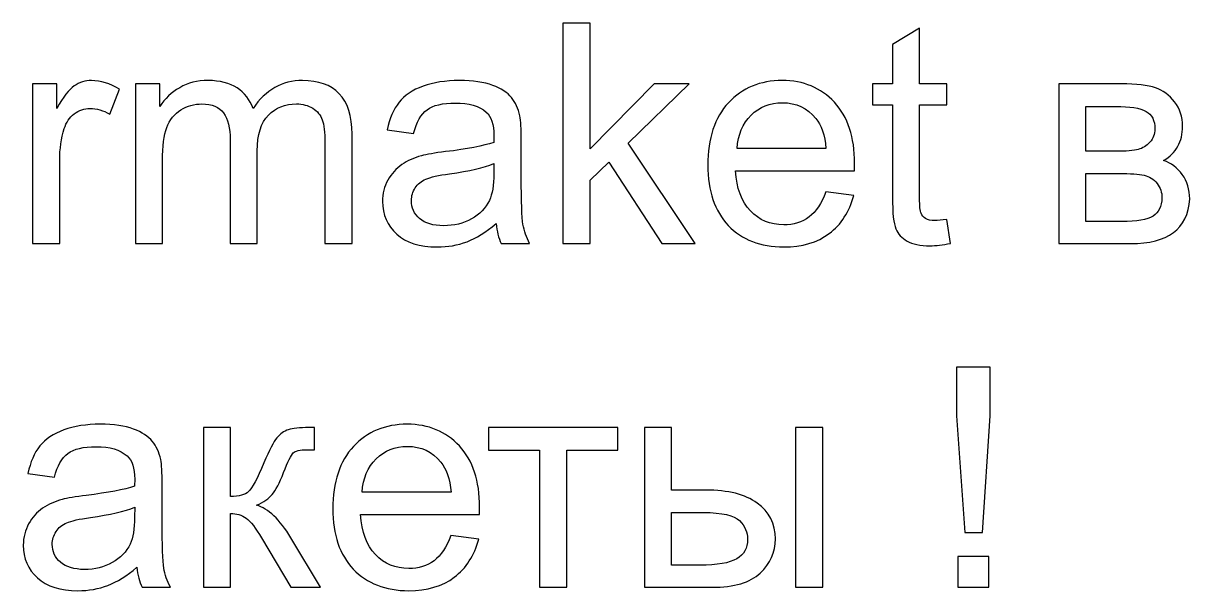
# Model space of a CAD drawing. Header units: centimetres. Extents: x 40 to 180, y 16 to 171.
# Drawn here: x 158.64 to 168.27, y 43.31 to 47.99 of the extents above; entities that cross this region are included whole.
import ezdxf

# ---------------------------------------------------------------- set-up
doc = ezdxf.new("R2010")
doc.units = ezdxf.units.CM
doc.header["$MEASUREMENT"] = 0
doc.layers.add('layer 1', color=7, linetype='Continuous')

msp = doc.modelspace()

# ---------------------------------------------------------------- linework, layer by layer
at = {"layer": 'layer 1', "color": 155}
for points, knots in [([(163.0938, 46.1716), (163.0938, 46.1716), (163.0938, 47.99024), (163.0938, 47.99024), (163.0938, 47.99024), (163.0938, 47.99024), (163.31732, 47.99024), (163.31732, 47.99024), (163.31732, 47.99024), (163.31732, 47.99024), (163.31732, 46.95434), (163.31732, 46.95434), (163.31732, 46.95434), (163.31732, 46.95434), (163.84564, 47.48986), (163.84564, 47.48986), (163.84564, 47.48986), (163.84564, 47.48986), (164.13435, 47.48986), (164.13435, 47.48986), (164.13435, 47.48986), (164.13435, 47.48986), (163.63143, 47.00006), (163.63143, 47.00006), (163.63143, 47.00006), (163.63143, 47.00006), (164.18515, 46.1716), (164.18515, 46.1716), (164.18515, 46.1716), (164.18515, 46.1716), (163.90998, 46.1716), (163.90998, 46.1716), (163.90998, 46.1716), (163.90998, 46.1716), (163.47226, 46.84512), (163.47226, 46.84512), (163.47226, 46.84512), (163.47226, 46.84512), (163.31732, 46.69442), (163.31732, 46.69442), (163.31732, 46.69442), (163.31732, 46.69442), (163.31732, 46.1716), (163.31732, 46.1716), (163.31732, 46.1716), (163.31732, 46.1716), (163.0938, 46.1716), (163.0938, 46.1716)], [0, 0, 0, 0, 0.0769231, 0.0769231, 0.0769231, 0.0769231, 0.1538462, 0.1538462, 0.1538462, 0.1538462, 0.2307692, 0.2307692, 0.2307692, 0.2307692, 0.3076923, 0.3076923, 0.3076923, 0.3076923, 0.3846154, 0.3846154, 0.3846154, 0.3846154, 0.4615385, 0.4615385, 0.4615385, 0.4615385, 0.5384615, 0.5384615, 0.5384615, 0.5384615, 0.6153846, 0.6153846, 0.6153846, 0.6153846, 0.6923077, 0.6923077, 0.6923077, 0.6923077, 0.7692308, 0.7692308, 0.7692308, 0.7692308, 0.8461538, 0.8461538, 0.8461538, 0.8461538, 1, 1, 1, 1]), ([(166.26075, 46.37099), (166.26075, 46.37099), (166.29123, 46.17372), (166.29123, 46.17372), (166.29123, 46.17372), (166.22858, 46.16059), (166.17227, 46.15382), (166.12317, 46.15382), (166.12317, 46.15382), (166.04231, 46.15382), (165.97966, 46.16652), (165.93478, 46.19234), (165.93478, 46.19234), (165.89033, 46.21817), (165.85901, 46.25161), (165.8408, 46.29352), (165.8408, 46.29352), (165.8226, 46.33543), (165.81371, 46.42348), (165.81371, 46.55768), (165.81371, 46.55768), (165.81371, 46.55768), (165.81371, 47.31714), (165.81371, 47.31714), (165.81371, 47.31714), (165.81371, 47.31714), (165.64861, 47.31714), (165.64861, 47.31714), (165.64861, 47.31714), (165.64861, 47.31714), (165.64861, 47.48986), (165.64861, 47.48986), (165.64861, 47.48986), (165.64861, 47.48986), (165.81371, 47.48986), (165.81371, 47.48986), (165.81371, 47.48986), (165.81371, 47.48986), (165.81371, 47.81583), (165.81371, 47.81583), (165.81371, 47.81583), (165.81371, 47.81583), (166.03723, 47.95002), (166.03723, 47.95002), (166.03723, 47.95002), (166.03723, 47.95002), (166.03723, 47.48986), (166.03723, 47.48986), (166.03723, 47.48986), (166.03723, 47.48986), (166.26075, 47.48986), (166.26075, 47.48986), (166.26075, 47.48986), (166.26075, 47.48986), (166.26075, 47.31714), (166.26075, 47.31714), (166.26075, 47.31714), (166.26075, 47.31714), (166.03723, 47.31714), (166.03723, 47.31714), (166.03723, 47.31714), (166.03723, 47.31714), (166.03723, 46.54498), (166.03723, 46.54498), (166.03723, 46.54498), (166.03723, 46.48106), (166.04104, 46.43999), (166.04908, 46.42179), (166.04908, 46.42179), (166.0567, 46.40359), (166.0694, 46.38919), (166.08718, 46.37819), (166.08718, 46.37819), (166.10496, 46.3676), (166.13036, 46.3621), (166.16338, 46.3621), (166.16338, 46.3621), (166.18794, 46.3621), (166.22053, 46.36506), (166.26075, 46.37099)], [0, 0, 0, 0, 0.047619, 0.047619, 0.047619, 0.047619, 0.0952381, 0.0952381, 0.0952381, 0.0952381, 0.1428571, 0.1428571, 0.1428571, 0.1428571, 0.1904762, 0.1904762, 0.1904762, 0.1904762, 0.2380952, 0.2380952, 0.2380952, 0.2380952, 0.2857143, 0.2857143, 0.2857143, 0.2857143, 0.3333333, 0.3333333, 0.3333333, 0.3333333, 0.3809524, 0.3809524, 0.3809524, 0.3809524, 0.4285714, 0.4285714, 0.4285714, 0.4285714, 0.4761905, 0.4761905, 0.4761905, 0.4761905, 0.5238095, 0.5238095, 0.5238095, 0.5238095, 0.5714286, 0.5714286, 0.5714286, 0.5714286, 0.6190476, 0.6190476, 0.6190476, 0.6190476, 0.6666667, 0.6666667, 0.6666667, 0.6666667, 0.7142857, 0.7142857, 0.7142857, 0.7142857, 0.7619048, 0.7619048, 0.7619048, 0.7619048, 0.8095238, 0.8095238, 0.8095238, 0.8095238, 0.8571429, 0.8571429, 0.8571429, 0.8571429, 0.9047619, 0.9047619, 0.9047619, 0.9047619, 1, 1, 1, 1]), ([(158.71611, 46.1716), (158.71611, 46.1716), (158.71611, 47.48986), (158.71611, 47.48986), (158.71611, 47.48986), (158.71611, 47.48986), (158.91677, 47.48986), (158.91677, 47.48986), (158.91677, 47.48986), (158.91677, 47.48986), (158.91677, 47.28793), (158.91677, 47.28793), (158.91677, 47.28793), (158.96799, 47.38149), (159.01541, 47.44329), (159.05901, 47.47293), (159.05901, 47.47293), (159.10261, 47.50298), (159.15045, 47.5178), (159.20252, 47.5178), (159.20252, 47.5178), (159.27787, 47.5178), (159.3545, 47.49409), (159.43239, 47.4471), (159.43239, 47.4471), (159.43239, 47.4471), (159.3528, 47.24094), (159.3528, 47.24094), (159.3528, 47.24094), (159.29862, 47.27142), (159.24443, 47.28666), (159.19024, 47.28666), (159.19024, 47.28666), (159.14156, 47.28666), (159.09796, 47.27184), (159.05943, 47.24263), (159.05943, 47.24263), (159.02091, 47.21342), (158.99339, 47.17278), (158.97688, 47.12071), (158.97688, 47.12071), (158.95191, 47.04155), (158.93963, 46.95477), (158.93963, 46.86036), (158.93963, 46.86036), (158.93963, 46.86036), (158.93963, 46.1716), (158.93963, 46.1716), (158.93963, 46.1716), (158.93963, 46.1716), (158.71611, 46.1716), (158.71611, 46.1716)], [0, 0, 0, 0, 0.0714286, 0.0714286, 0.0714286, 0.0714286, 0.1428571, 0.1428571, 0.1428571, 0.1428571, 0.2142857, 0.2142857, 0.2142857, 0.2142857, 0.2857143, 0.2857143, 0.2857143, 0.2857143, 0.3571429, 0.3571429, 0.3571429, 0.3571429, 0.4285714, 0.4285714, 0.4285714, 0.4285714, 0.5, 0.5, 0.5, 0.5, 0.5714286, 0.5714286, 0.5714286, 0.5714286, 0.6428571, 0.6428571, 0.6428571, 0.6428571, 0.7142857, 0.7142857, 0.7142857, 0.7142857, 0.7857143, 0.7857143, 0.7857143, 0.7857143, 0.8571429, 0.8571429, 0.8571429, 0.8571429, 1, 1, 1, 1]), ([(159.56447, 46.1716), (159.56447, 46.1716), (159.56447, 47.48986), (159.56447, 47.48986), (159.56447, 47.48986), (159.56447, 47.48986), (159.76513, 47.48986), (159.76513, 47.48986), (159.76513, 47.48986), (159.76513, 47.48986), (159.76513, 47.30359), (159.76513, 47.30359), (159.76513, 47.30359), (159.80619, 47.36794), (159.86123, 47.42001), (159.92981, 47.45896), (159.92981, 47.45896), (159.99839, 47.49833), (160.07628, 47.5178), (160.16391, 47.5178), (160.16391, 47.5178), (160.26128, 47.5178), (160.34129, 47.49748), (160.40352, 47.45726), (160.40352, 47.45726), (160.46575, 47.41662), (160.50977, 47.36032), (160.53517, 47.28751), (160.53517, 47.28751), (160.64016, 47.44118), (160.77605, 47.5178), (160.94369, 47.5178), (160.94369, 47.5178), (161.07492, 47.5178), (161.1761, 47.48182), (161.24637, 47.40943), (161.24637, 47.40943), (161.31707, 47.33704), (161.35263, 47.2257), (161.35263, 47.07542), (161.35263, 47.07542), (161.35263, 47.07542), (161.35263, 46.1716), (161.35263, 46.1716), (161.35263, 46.1716), (161.35263, 46.1716), (161.12911, 46.1716), (161.12911, 46.1716), (161.12911, 46.1716), (161.12911, 46.1716), (161.12911, 47.00133), (161.12911, 47.00133), (161.12911, 47.00133), (161.12911, 47.09023), (161.12149, 47.15458), (161.1071, 47.19395), (161.1071, 47.19395), (161.0927, 47.23332), (161.06646, 47.26465), (161.02793, 47.28878), (161.02793, 47.28878), (160.98983, 47.31291), (160.94496, 47.32476), (160.89374, 47.32476), (160.89374, 47.32476), (160.8006, 47.32476), (160.72356, 47.29386), (160.66217, 47.23247), (160.66217, 47.23247), (160.60079, 47.17067), (160.57031, 47.07203), (160.57031, 46.93656), (160.57031, 46.93656), (160.57031, 46.93656), (160.57031, 46.1716), (160.57031, 46.1716), (160.57031, 46.1716), (160.57031, 46.1716), (160.34679, 46.1716), (160.34679, 46.1716), (160.34679, 46.1716), (160.34679, 46.1716), (160.34679, 47.02716), (160.34679, 47.02716), (160.34679, 47.02716), (160.34679, 47.12622), (160.32859, 47.20072), (160.29218, 47.25025), (160.29218, 47.25025), (160.25577, 47.29978), (160.19608, 47.32476), (160.11353, 47.32476), (160.11353, 47.32476), (160.05088, 47.32476), (159.99288, 47.30825), (159.93954, 47.27523), (159.93954, 47.27523), (159.8862, 47.24221), (159.84768, 47.19395), (159.82355, 47.13003), (159.82355, 47.13003), (159.79984, 47.06653), (159.78799, 46.97466), (159.78799, 46.85486), (159.78799, 46.85486), (159.78799, 46.85486), (159.78799, 46.1716), (159.78799, 46.1716), (159.78799, 46.1716), (159.78799, 46.1716), (159.56447, 46.1716), (159.56447, 46.1716)], [0, 0, 0, 0, 0.0344828, 0.0344828, 0.0344828, 0.0344828, 0.0689655, 0.0689655, 0.0689655, 0.0689655, 0.1034483, 0.1034483, 0.1034483, 0.1034483, 0.137931, 0.137931, 0.137931, 0.137931, 0.1724138, 0.1724138, 0.1724138, 0.1724138, 0.2068966, 0.2068966, 0.2068966, 0.2068966, 0.2413793, 0.2413793, 0.2413793, 0.2413793, 0.2758621, 0.2758621, 0.2758621, 0.2758621, 0.3103448, 0.3103448, 0.3103448, 0.3103448, 0.3448276, 0.3448276, 0.3448276, 0.3448276, 0.3793103, 0.3793103, 0.3793103, 0.3793103, 0.4137931, 0.4137931, 0.4137931, 0.4137931, 0.4482759, 0.4482759, 0.4482759, 0.4482759, 0.4827586, 0.4827586, 0.4827586, 0.4827586, 0.5172414, 0.5172414, 0.5172414, 0.5172414, 0.5517241, 0.5517241, 0.5517241, 0.5517241, 0.5862069, 0.5862069, 0.5862069, 0.5862069, 0.6206897, 0.6206897, 0.6206897, 0.6206897, 0.6551724, 0.6551724, 0.6551724, 0.6551724, 0.6896552, 0.6896552, 0.6896552, 0.6896552, 0.7241379, 0.7241379, 0.7241379, 0.7241379, 0.7586207, 0.7586207, 0.7586207, 0.7586207, 0.7931034, 0.7931034, 0.7931034, 0.7931034, 0.8275862, 0.8275862, 0.8275862, 0.8275862, 0.862069, 0.862069, 0.862069, 0.862069, 0.8965517, 0.8965517, 0.8965517, 0.8965517, 0.9310345, 0.9310345, 0.9310345, 0.9310345, 1, 1, 1, 1]), ([(162.54135, 46.3367), (162.45838, 46.266), (162.37837, 46.21647), (162.30174, 46.18726), (162.30174, 46.18726), (162.22512, 46.15805), (162.14299, 46.14366), (162.05494, 46.14366), (162.05494, 46.14366), (161.91016, 46.14366), (161.79882, 46.1788), (161.72093, 46.24949), (161.72093, 46.24949), (161.64304, 46.31977), (161.60409, 46.40994), (161.60409, 46.51958), (161.60409, 46.51958), (161.60409, 46.58393), (161.61891, 46.64277), (161.64812, 46.69611), (161.64812, 46.69611), (161.67775, 46.74945), (161.71627, 46.79178), (161.76369, 46.82396), (161.76369, 46.82396), (161.81152, 46.85613), (161.86486, 46.88068), (161.92455, 46.89719), (161.92455, 46.89719), (161.96858, 46.90862), (162.03504, 46.91963), (162.12352, 46.93064), (162.12352, 46.93064), (162.30386, 46.9518), (162.43721, 46.97763), (162.5223, 47.00726), (162.5223, 47.00726), (162.52315, 47.03774), (162.52357, 47.05721), (162.52357, 47.06526), (162.52357, 47.06526), (162.52357, 47.15585), (162.5024, 47.21977), (162.46007, 47.25703), (162.46007, 47.25703), (162.40292, 47.3074), (162.31783, 47.33238), (162.20522, 47.33238), (162.20522, 47.33238), (162.09981, 47.33238), (162.02192, 47.31375), (161.97197, 47.27692), (161.97197, 47.27692), (161.92159, 47.24009), (161.88476, 47.1749), (161.86063, 47.08092), (161.86063, 47.08092), (161.86063, 47.08092), (161.64219, 47.1114), (161.64219, 47.1114), (161.64219, 47.1114), (161.66209, 47.20496), (161.69468, 47.28073), (161.7404, 47.33831), (161.7404, 47.33831), (161.78612, 47.39588), (161.85216, 47.43991), (161.93852, 47.47123), (161.93852, 47.47123), (162.02446, 47.50214), (162.12479, 47.5178), (162.23824, 47.5178), (162.23824, 47.5178), (162.35085, 47.5178), (162.44271, 47.50468), (162.51341, 47.47801), (162.51341, 47.47801), (162.58368, 47.45134), (162.63575, 47.41832), (162.66877, 47.3781), (162.66877, 47.3781), (162.70179, 47.33788), (162.72508, 47.28708), (162.73862, 47.2257), (162.73862, 47.2257), (162.74582, 47.1876), (162.74963, 47.11902), (162.74963, 47.02038), (162.74963, 47.02038), (162.74963, 47.02038), (162.74963, 46.72405), (162.74963, 46.72405), (162.74963, 46.72405), (162.74963, 46.51704), (162.75429, 46.38623), (162.7636, 46.33077), (162.7636, 46.33077), (162.77249, 46.27532), (162.79112, 46.2224), (162.81821, 46.1716), (162.81821, 46.1716), (162.81821, 46.1716), (162.58453, 46.1716), (162.58453, 46.1716), (162.58453, 46.1716), (162.56209, 46.21859), (162.5477, 46.27362), (162.54135, 46.3367)], [0, 0, 0, 0, 0.0357143, 0.0357143, 0.0357143, 0.0357143, 0.0714286, 0.0714286, 0.0714286, 0.0714286, 0.1071429, 0.1071429, 0.1071429, 0.1071429, 0.1428571, 0.1428571, 0.1428571, 0.1428571, 0.1785714, 0.1785714, 0.1785714, 0.1785714, 0.2142857, 0.2142857, 0.2142857, 0.2142857, 0.25, 0.25, 0.25, 0.25, 0.2857143, 0.2857143, 0.2857143, 0.2857143, 0.3214286, 0.3214286, 0.3214286, 0.3214286, 0.3571429, 0.3571429, 0.3571429, 0.3571429, 0.3928571, 0.3928571, 0.3928571, 0.3928571, 0.4285714, 0.4285714, 0.4285714, 0.4285714, 0.4642857, 0.4642857, 0.4642857, 0.4642857, 0.5, 0.5, 0.5, 0.5, 0.5357143, 0.5357143, 0.5357143, 0.5357143, 0.5714286, 0.5714286, 0.5714286, 0.5714286, 0.6071429, 0.6071429, 0.6071429, 0.6071429, 0.6428571, 0.6428571, 0.6428571, 0.6428571, 0.6785714, 0.6785714, 0.6785714, 0.6785714, 0.7142857, 0.7142857, 0.7142857, 0.7142857, 0.75, 0.75, 0.75, 0.75, 0.7857143, 0.7857143, 0.7857143, 0.7857143, 0.8214286, 0.8214286, 0.8214286, 0.8214286, 0.8571429, 0.8571429, 0.8571429, 0.8571429, 0.8928571, 0.8928571, 0.8928571, 0.8928571, 0.9285714, 0.9285714, 0.9285714, 0.9285714, 1, 1, 1, 1]), ([(165.26211, 46.59832), (165.26211, 46.59832), (165.49325, 46.56784), (165.49325, 46.56784), (165.49325, 46.56784), (165.45727, 46.43364), (165.38996, 46.32908), (165.29174, 46.255), (165.29174, 46.255), (165.19353, 46.18091), (165.06822, 46.14366), (164.9154, 46.14366), (164.9154, 46.14366), (164.72321, 46.14366), (164.57081, 46.20293), (164.4582, 46.32146), (164.4582, 46.32146), (164.34559, 46.43957), (164.28929, 46.60594), (164.28929, 46.81972), (164.28929, 46.81972), (164.28929, 47.0407), (164.34602, 47.21258), (164.45989, 47.3345), (164.45989, 47.3345), (164.57377, 47.45684), (164.72151, 47.5178), (164.90312, 47.5178), (164.90312, 47.5178), (165.07881, 47.5178), (165.22232, 47.45811), (165.33365, 47.33831), (165.33365, 47.33831), (165.44499, 47.2185), (165.50087, 47.05002), (165.50087, 46.83285), (165.50087, 46.83285), (165.50087, 46.81972), (165.50045, 46.79983), (165.4996, 46.77358), (165.4996, 46.77358), (165.4996, 46.77358), (164.51789, 46.77358), (164.51789, 46.77358), (164.51789, 46.77358), (164.52636, 46.62922), (164.567, 46.51831), (164.64066, 46.44169), (164.64066, 46.44169), (164.71389, 46.36506), (164.80576, 46.32654), (164.9154, 46.32654), (164.9154, 46.32654), (164.9971, 46.32654), (165.06695, 46.34813), (165.12453, 46.39131), (165.12453, 46.39131), (165.18252, 46.43449), (165.22824, 46.50349), (165.26211, 46.59832)], [0, 0, 0, 0, 0.0625, 0.0625, 0.0625, 0.0625, 0.125, 0.125, 0.125, 0.125, 0.1875, 0.1875, 0.1875, 0.1875, 0.25, 0.25, 0.25, 0.25, 0.3125, 0.3125, 0.3125, 0.3125, 0.375, 0.375, 0.375, 0.375, 0.4375, 0.4375, 0.4375, 0.4375, 0.5, 0.5, 0.5, 0.5, 0.5625, 0.5625, 0.5625, 0.5625, 0.625, 0.625, 0.625, 0.625, 0.6875, 0.6875, 0.6875, 0.6875, 0.75, 0.75, 0.75, 0.75, 0.8125, 0.8125, 0.8125, 0.8125, 0.875, 0.875, 0.875, 0.875, 1, 1, 1, 1]), ([(167.18701, 47.48986), (167.18701, 47.48986), (167.70136, 47.48986), (167.70136, 47.48986), (167.70136, 47.48986), (167.82751, 47.48986), (167.92149, 47.47928), (167.9833, 47.45811), (167.9833, 47.45811), (168.04468, 47.43694), (168.0976, 47.39842), (168.14163, 47.34212), (168.14163, 47.34212), (168.18608, 47.28539), (168.20809, 47.21808), (168.20809, 47.13934), (168.20809, 47.13934), (168.20809, 47.07626), (168.19497, 47.02123), (168.16914, 46.97466), (168.16914, 46.97466), (168.1429, 46.92767), (168.10395, 46.8883), (168.05146, 46.85698), (168.05146, 46.85698), (168.11326, 46.83623), (168.16449, 46.79771), (168.20555, 46.74098), (168.20555, 46.74098), (168.24619, 46.68468), (168.26651, 46.61737), (168.26651, 46.5399), (168.26651, 46.5399), (168.25847, 46.41502), (168.21359, 46.32231), (168.13274, 46.26219), (168.13274, 46.26219), (168.05188, 46.20166), (167.93419, 46.1716), (167.7801, 46.1716), (167.7801, 46.1716), (167.7801, 46.1716), (167.18701, 46.1716), (167.18701, 46.1716), (167.18701, 46.1716), (167.18701, 46.1716), (167.18701, 47.48986), (167.18701, 47.48986)], [0, 0, 0, 0, 0.0769231, 0.0769231, 0.0769231, 0.0769231, 0.1538462, 0.1538462, 0.1538462, 0.1538462, 0.2307692, 0.2307692, 0.2307692, 0.2307692, 0.3076923, 0.3076923, 0.3076923, 0.3076923, 0.3846154, 0.3846154, 0.3846154, 0.3846154, 0.4615385, 0.4615385, 0.4615385, 0.4615385, 0.5384615, 0.5384615, 0.5384615, 0.5384615, 0.6153846, 0.6153846, 0.6153846, 0.6153846, 0.6923077, 0.6923077, 0.6923077, 0.6923077, 0.7692308, 0.7692308, 0.7692308, 0.7692308, 0.8461538, 0.8461538, 0.8461538, 0.8461538, 1, 1, 1, 1]), ([(164.53059, 46.95646), (164.53059, 46.95646), (165.26465, 46.95646), (165.26465, 46.95646), (165.26465, 46.95646), (165.25491, 47.06737), (165.22655, 47.15035), (165.18041, 47.2058), (165.18041, 47.2058), (165.10971, 47.29174), (165.01742, 47.33492), (164.90439, 47.33492), (164.90439, 47.33492), (164.80195, 47.33492), (164.71601, 47.30063), (164.64616, 47.23205), (164.64616, 47.23205), (164.57673, 47.16347), (164.53821, 47.07161), (164.53059, 46.95646)], [0, 0, 0, 0, 0.1666667, 0.1666667, 0.1666667, 0.1666667, 0.3333333, 0.3333333, 0.3333333, 0.3333333, 0.5, 0.5, 0.5, 0.5, 0.6666667, 0.6666667, 0.6666667, 0.6666667, 1, 1, 1, 1]), ([(167.41053, 46.9336), (167.41053, 46.9336), (167.6476, 46.9336), (167.6476, 46.9336), (167.6476, 46.9336), (167.742, 46.9336), (167.80719, 46.93868), (167.84233, 46.94842), (167.84233, 46.94842), (167.87789, 46.95858), (167.90964, 46.97847), (167.93758, 47.00895), (167.93758, 47.00895), (167.96552, 47.03901), (167.97949, 47.07542), (167.97949, 47.11775), (167.97949, 47.11775), (167.97949, 47.1876), (167.95494, 47.23586), (167.90625, 47.26338), (167.90625, 47.26338), (167.85715, 47.29089), (167.77333, 47.30444), (167.65479, 47.30444), (167.65479, 47.30444), (167.65479, 47.30444), (167.41053, 47.30444), (167.41053, 47.30444), (167.41053, 47.30444), (167.41053, 47.30444), (167.41053, 46.9336), (167.41053, 46.9336)], [0, 0, 0, 0, 0.1111111, 0.1111111, 0.1111111, 0.1111111, 0.2222222, 0.2222222, 0.2222222, 0.2222222, 0.3333333, 0.3333333, 0.3333333, 0.3333333, 0.4444444, 0.4444444, 0.4444444, 0.4444444, 0.5555556, 0.5555556, 0.5555556, 0.5555556, 0.6666667, 0.6666667, 0.6666667, 0.6666667, 0.7777778, 0.7777778, 0.7777778, 0.7777778, 1, 1, 1, 1]), ([(162.52357, 46.832), (162.44229, 46.79898), (162.32037, 46.77104), (162.15781, 46.74818), (162.15781, 46.74818), (162.06552, 46.73506), (162.00033, 46.72024), (161.96223, 46.70373), (161.96223, 46.70373), (161.92413, 46.68722), (161.89492, 46.66309), (161.87418, 46.63176), (161.87418, 46.63176), (161.85343, 46.60001), (161.84285, 46.56488), (161.84285, 46.52593), (161.84285, 46.52593), (161.84285, 46.46709), (161.86529, 46.41756), (161.91058, 46.37819), (161.91058, 46.37819), (161.95588, 46.33882), (162.02192, 46.31892), (162.1087, 46.31892), (162.1087, 46.31892), (162.19464, 46.31892), (162.27126, 46.33755), (162.33857, 46.37522), (162.33857, 46.37522), (162.40546, 46.41248), (162.45499, 46.4637), (162.48632, 46.52847), (162.48632, 46.52847), (162.51045, 46.57885), (162.5223, 46.65293), (162.5223, 46.75072), (162.5223, 46.75072), (162.5223, 46.75072), (162.52357, 46.832), (162.52357, 46.832)], [0, 0, 0, 0, 0.0909091, 0.0909091, 0.0909091, 0.0909091, 0.1818182, 0.1818182, 0.1818182, 0.1818182, 0.2727273, 0.2727273, 0.2727273, 0.2727273, 0.3636364, 0.3636364, 0.3636364, 0.3636364, 0.4545455, 0.4545455, 0.4545455, 0.4545455, 0.5454545, 0.5454545, 0.5454545, 0.5454545, 0.6363636, 0.6363636, 0.6363636, 0.6363636, 0.7272727, 0.7272727, 0.7272727, 0.7272727, 0.8181818, 0.8181818, 0.8181818, 0.8181818, 1, 1, 1, 1]), ([(167.41053, 46.35448), (167.41053, 46.35448), (167.7039, 46.35448), (167.7039, 46.35448), (167.7039, 46.35448), (167.83005, 46.35448), (167.91684, 46.3693), (167.96383, 46.39851), (167.96383, 46.39851), (168.01082, 46.42814), (168.03537, 46.47852), (168.03791, 46.55091), (168.03791, 46.55091), (168.03791, 46.59282), (168.02436, 46.63219), (167.99727, 46.66817), (167.99727, 46.66817), (167.96975, 46.70415), (167.93419, 46.72701), (167.89059, 46.73633), (167.89059, 46.73633), (167.84699, 46.74606), (167.77671, 46.75072), (167.68019, 46.75072), (167.68019, 46.75072), (167.68019, 46.75072), (167.41053, 46.75072), (167.41053, 46.75072), (167.41053, 46.75072), (167.41053, 46.75072), (167.41053, 46.35448), (167.41053, 46.35448)], [0, 0, 0, 0, 0.1111111, 0.1111111, 0.1111111, 0.1111111, 0.2222222, 0.2222222, 0.2222222, 0.2222222, 0.3333333, 0.3333333, 0.3333333, 0.3333333, 0.4444444, 0.4444444, 0.4444444, 0.4444444, 0.5555556, 0.5555556, 0.5555556, 0.5555556, 0.6666667, 0.6666667, 0.6666667, 0.6666667, 0.7777778, 0.7777778, 0.7777778, 0.7777778, 1, 1, 1, 1])]:
    msp.add_open_spline(points, degree=3, knots=knots, dxfattribs=at)
at = {"layer": 'layer 1', "color": 250}
for points, knots in [([(166.41041, 43.78611), (166.41041, 43.78611), (166.34183, 44.74962), (166.34183, 44.74962), (166.34183, 44.74962), (166.34183, 44.74962), (166.34183, 45.15263), (166.34183, 45.15263), (166.34183, 45.15263), (166.34183, 45.15263), (166.61869, 45.15263), (166.61869, 45.15263), (166.61869, 45.15263), (166.61869, 45.15263), (166.61869, 44.74962), (166.61869, 44.74962), (166.61869, 44.74962), (166.61869, 44.74962), (166.55519, 43.78611), (166.55519, 43.78611), (166.55519, 43.78611), (166.55519, 43.78611), (166.41041, 43.78611), (166.41041, 43.78611)], [0, 0, 0, 0, 0.1428571, 0.1428571, 0.1428571, 0.1428571, 0.2857143, 0.2857143, 0.2857143, 0.2857143, 0.4285714, 0.4285714, 0.4285714, 0.4285714, 0.5714286, 0.5714286, 0.5714286, 0.5714286, 0.7142857, 0.7142857, 0.7142857, 0.7142857, 1, 1, 1, 1]), ([(159.57654, 43.49909), (159.49357, 43.42839), (159.41356, 43.37886), (159.33693, 43.34965), (159.33693, 43.34965), (159.26031, 43.32044), (159.17818, 43.30605), (159.09013, 43.30605), (159.09013, 43.30605), (158.94535, 43.30605), (158.83401, 43.34119), (158.75612, 43.41188), (158.75612, 43.41188), (158.67823, 43.48216), (158.63928, 43.57233), (158.63928, 43.68197), (158.63928, 43.68197), (158.63928, 43.74632), (158.6541, 43.80516), (158.68331, 43.8585), (158.68331, 43.8585), (158.71294, 43.91184), (158.75146, 43.95417), (158.79888, 43.98635), (158.79888, 43.98635), (158.84671, 44.01852), (158.90005, 44.04307), (158.95974, 44.05958), (158.95974, 44.05958), (159.00377, 44.07101), (159.07023, 44.08202), (159.15871, 44.09303), (159.15871, 44.09303), (159.33905, 44.11419), (159.4724, 44.14002), (159.55749, 44.16965), (159.55749, 44.16965), (159.55834, 44.20013), (159.55876, 44.2196), (159.55876, 44.22765), (159.55876, 44.22765), (159.55876, 44.31824), (159.53759, 44.38216), (159.49526, 44.41942), (159.49526, 44.41942), (159.43811, 44.46979), (159.35302, 44.49477), (159.24041, 44.49477), (159.24041, 44.49477), (159.135, 44.49477), (159.05711, 44.47614), (159.00716, 44.43931), (159.00716, 44.43931), (158.95678, 44.40248), (158.91995, 44.33729), (158.89582, 44.24331), (158.89582, 44.24331), (158.89582, 44.24331), (158.67738, 44.27379), (158.67738, 44.27379), (158.67738, 44.27379), (158.69728, 44.36735), (158.72987, 44.44312), (158.77559, 44.5007), (158.77559, 44.5007), (158.82131, 44.55827), (158.88735, 44.6023), (158.97371, 44.63362), (158.97371, 44.63362), (159.05965, 44.66453), (159.15998, 44.68019), (159.27343, 44.68019), (159.27343, 44.68019), (159.38604, 44.68019), (159.4779, 44.66707), (159.5486, 44.6404), (159.5486, 44.6404), (159.61887, 44.61373), (159.67094, 44.58071), (159.70396, 44.54049), (159.70396, 44.54049), (159.73698, 44.50027), (159.76027, 44.44947), (159.77381, 44.38809), (159.77381, 44.38809), (159.78101, 44.34999), (159.78482, 44.28141), (159.78482, 44.18277), (159.78482, 44.18277), (159.78482, 44.18277), (159.78482, 43.88644), (159.78482, 43.88644), (159.78482, 43.88644), (159.78482, 43.67943), (159.78948, 43.54862), (159.79879, 43.49316), (159.79879, 43.49316), (159.80768, 43.43771), (159.82631, 43.38479), (159.8534, 43.33399), (159.8534, 43.33399), (159.8534, 43.33399), (159.61972, 43.33399), (159.61972, 43.33399), (159.61972, 43.33399), (159.59728, 43.38098), (159.58289, 43.43601), (159.57654, 43.49909)], [0, 0, 0, 0, 0.0357143, 0.0357143, 0.0357143, 0.0357143, 0.0714286, 0.0714286, 0.0714286, 0.0714286, 0.1071429, 0.1071429, 0.1071429, 0.1071429, 0.1428571, 0.1428571, 0.1428571, 0.1428571, 0.1785714, 0.1785714, 0.1785714, 0.1785714, 0.2142857, 0.2142857, 0.2142857, 0.2142857, 0.25, 0.25, 0.25, 0.25, 0.2857143, 0.2857143, 0.2857143, 0.2857143, 0.3214286, 0.3214286, 0.3214286, 0.3214286, 0.3571429, 0.3571429, 0.3571429, 0.3571429, 0.3928571, 0.3928571, 0.3928571, 0.3928571, 0.4285714, 0.4285714, 0.4285714, 0.4285714, 0.4642857, 0.4642857, 0.4642857, 0.4642857, 0.5, 0.5, 0.5, 0.5, 0.5357143, 0.5357143, 0.5357143, 0.5357143, 0.5714286, 0.5714286, 0.5714286, 0.5714286, 0.6071429, 0.6071429, 0.6071429, 0.6071429, 0.6428571, 0.6428571, 0.6428571, 0.6428571, 0.6785714, 0.6785714, 0.6785714, 0.6785714, 0.7142857, 0.7142857, 0.7142857, 0.7142857, 0.75, 0.75, 0.75, 0.75, 0.7857143, 0.7857143, 0.7857143, 0.7857143, 0.8214286, 0.8214286, 0.8214286, 0.8214286, 0.8571429, 0.8571429, 0.8571429, 0.8571429, 0.8928571, 0.8928571, 0.8928571, 0.8928571, 0.9285714, 0.9285714, 0.9285714, 0.9285714, 1, 1, 1, 1]), ([(162.16691, 43.76071), (162.16691, 43.76071), (162.39805, 43.73023), (162.39805, 43.73023), (162.39805, 43.73023), (162.36207, 43.59603), (162.29476, 43.49147), (162.19654, 43.41739), (162.19654, 43.41739), (162.09833, 43.3433), (161.97302, 43.30605), (161.8202, 43.30605), (161.8202, 43.30605), (161.62801, 43.30605), (161.47561, 43.36532), (161.363, 43.48385), (161.363, 43.48385), (161.25039, 43.60196), (161.19409, 43.76833), (161.19409, 43.98211), (161.19409, 43.98211), (161.19409, 44.20309), (161.25082, 44.37497), (161.36469, 44.49689), (161.36469, 44.49689), (161.47857, 44.61923), (161.62631, 44.68019), (161.80792, 44.68019), (161.80792, 44.68019), (161.98361, 44.68019), (162.12712, 44.6205), (162.23845, 44.5007), (162.23845, 44.5007), (162.34979, 44.38089), (162.40567, 44.21241), (162.40567, 43.99524), (162.40567, 43.99524), (162.40567, 43.98211), (162.40525, 43.96222), (162.4044, 43.93597), (162.4044, 43.93597), (162.4044, 43.93597), (161.42269, 43.93597), (161.42269, 43.93597), (161.42269, 43.93597), (161.43116, 43.79161), (161.4718, 43.6807), (161.54546, 43.60408), (161.54546, 43.60408), (161.61869, 43.52745), (161.71056, 43.48893), (161.8202, 43.48893), (161.8202, 43.48893), (161.9019, 43.48893), (161.97175, 43.51052), (162.02933, 43.5537), (162.02933, 43.5537), (162.08732, 43.59688), (162.13304, 43.66588), (162.16691, 43.76071)], [0, 0, 0, 0, 0.0625, 0.0625, 0.0625, 0.0625, 0.125, 0.125, 0.125, 0.125, 0.1875, 0.1875, 0.1875, 0.1875, 0.25, 0.25, 0.25, 0.25, 0.3125, 0.3125, 0.3125, 0.3125, 0.375, 0.375, 0.375, 0.375, 0.4375, 0.4375, 0.4375, 0.4375, 0.5, 0.5, 0.5, 0.5, 0.5625, 0.5625, 0.5625, 0.5625, 0.625, 0.625, 0.625, 0.625, 0.6875, 0.6875, 0.6875, 0.6875, 0.75, 0.75, 0.75, 0.75, 0.8125, 0.8125, 0.8125, 0.8125, 0.875, 0.875, 0.875, 0.875, 1, 1, 1, 1]), ([(160.1256, 44.65225), (160.1256, 44.65225), (160.34912, 44.65225), (160.34912, 44.65225), (160.34912, 44.65225), (160.34912, 44.65225), (160.34912, 44.08329), (160.34912, 44.08329), (160.34912, 44.08329), (160.42024, 44.08329), (160.47019, 44.09684), (160.49898, 44.12435), (160.49898, 44.12435), (160.52734, 44.15145), (160.56925, 44.23061), (160.62513, 44.36227), (160.62513, 44.36227), (160.66916, 44.46641), (160.70472, 44.53499), (160.73181, 44.56801), (160.73181, 44.56801), (160.75933, 44.60103), (160.79066, 44.62346), (160.82622, 44.63489), (160.82622, 44.63489), (160.8622, 44.64632), (160.91935, 44.65225), (160.99767, 44.65225), (160.99767, 44.65225), (160.99767, 44.65225), (161.04254, 44.65225), (161.04254, 44.65225), (161.04254, 44.65225), (161.04254, 44.65225), (161.04254, 44.4681), (161.04254, 44.4681), (161.04254, 44.4681), (161.04254, 44.4681), (160.98031, 44.46937), (160.98031, 44.46937), (160.98031, 44.46937), (160.92147, 44.46937), (160.88379, 44.46048), (160.86728, 44.44312), (160.86728, 44.44312), (160.84992, 44.42492), (160.82325, 44.37073), (160.78769, 44.28056), (160.78769, 44.28056), (160.75383, 44.1942), (160.72292, 44.13451), (160.69456, 44.10149), (160.69456, 44.10149), (160.66662, 44.06847), (160.62302, 44.03842), (160.56417, 44.0109), (160.56417, 44.0109), (160.66027, 43.98508), (160.7551, 43.89575), (160.84823, 43.74251), (160.84823, 43.74251), (160.84823, 43.74251), (161.09334, 43.33399), (161.09334, 43.33399), (161.09334, 43.33399), (161.09334, 43.33399), (160.84781, 43.33399), (160.84781, 43.33399), (160.84781, 43.33399), (160.84781, 43.33399), (160.60608, 43.74124), (160.60608, 43.74124), (160.60608, 43.74124), (160.5574, 43.82379), (160.51507, 43.87797), (160.47908, 43.90422), (160.47908, 43.90422), (160.44268, 43.93047), (160.3995, 43.94359), (160.34912, 43.94359), (160.34912, 43.94359), (160.34912, 43.94359), (160.34912, 43.33399), (160.34912, 43.33399), (160.34912, 43.33399), (160.34912, 43.33399), (160.1256, 43.33399), (160.1256, 43.33399), (160.1256, 43.33399), (160.1256, 43.33399), (160.1256, 44.65225), (160.1256, 44.65225)], [0, 0, 0, 0, 0.0416667, 0.0416667, 0.0416667, 0.0416667, 0.0833333, 0.0833333, 0.0833333, 0.0833333, 0.125, 0.125, 0.125, 0.125, 0.1666667, 0.1666667, 0.1666667, 0.1666667, 0.2083333, 0.2083333, 0.2083333, 0.2083333, 0.25, 0.25, 0.25, 0.25, 0.2916667, 0.2916667, 0.2916667, 0.2916667, 0.3333333, 0.3333333, 0.3333333, 0.3333333, 0.375, 0.375, 0.375, 0.375, 0.4166667, 0.4166667, 0.4166667, 0.4166667, 0.4583333, 0.4583333, 0.4583333, 0.4583333, 0.5, 0.5, 0.5, 0.5, 0.5416667, 0.5416667, 0.5416667, 0.5416667, 0.5833333, 0.5833333, 0.5833333, 0.5833333, 0.625, 0.625, 0.625, 0.625, 0.6666667, 0.6666667, 0.6666667, 0.6666667, 0.7083333, 0.7083333, 0.7083333, 0.7083333, 0.75, 0.75, 0.75, 0.75, 0.7916667, 0.7916667, 0.7916667, 0.7916667, 0.8333333, 0.8333333, 0.8333333, 0.8333333, 0.875, 0.875, 0.875, 0.875, 0.9166667, 0.9166667, 0.9166667, 0.9166667, 1, 1, 1, 1]), ([(162.47933, 44.65225), (162.47933, 44.65225), (163.54613, 44.65225), (163.54613, 44.65225), (163.54613, 44.65225), (163.54613, 44.65225), (163.54613, 44.46683), (163.54613, 44.46683), (163.54613, 44.46683), (163.54613, 44.46683), (163.12449, 44.46683), (163.12449, 44.46683), (163.12449, 44.46683), (163.12449, 44.46683), (163.12449, 43.33399), (163.12449, 43.33399), (163.12449, 43.33399), (163.12449, 43.33399), (162.90097, 43.33399), (162.90097, 43.33399), (162.90097, 43.33399), (162.90097, 43.33399), (162.90097, 44.46683), (162.90097, 44.46683), (162.90097, 44.46683), (162.90097, 44.46683), (162.47933, 44.46683), (162.47933, 44.46683), (162.47933, 44.46683), (162.47933, 44.46683), (162.47933, 44.65225), (162.47933, 44.65225)], [0, 0, 0, 0, 0.1111111, 0.1111111, 0.1111111, 0.1111111, 0.2222222, 0.2222222, 0.2222222, 0.2222222, 0.3333333, 0.3333333, 0.3333333, 0.3333333, 0.4444444, 0.4444444, 0.4444444, 0.4444444, 0.5555556, 0.5555556, 0.5555556, 0.5555556, 0.6666667, 0.6666667, 0.6666667, 0.6666667, 0.7777778, 0.7777778, 0.7777778, 0.7777778, 1, 1, 1, 1]), ([(163.76711, 44.65225), (163.76711, 44.65225), (163.99063, 44.65225), (163.99063, 44.65225), (163.99063, 44.65225), (163.99063, 44.65225), (163.99063, 44.13663), (163.99063, 44.13663), (163.99063, 44.13663), (163.99063, 44.13663), (164.27257, 44.13663), (164.27257, 44.13663), (164.27257, 44.13663), (164.45672, 44.13663), (164.59811, 44.10107), (164.6976, 44.02953), (164.6976, 44.02953), (164.79708, 43.95798), (164.84661, 43.85935), (164.84661, 43.73362), (164.84661, 43.73362), (164.84661, 43.62355), (164.80512, 43.52957), (164.72215, 43.45125), (164.72215, 43.45125), (164.63918, 43.37294), (164.50667, 43.33399), (164.32422, 43.33399), (164.32422, 43.33399), (164.32422, 43.33399), (163.76711, 43.33399), (163.76711, 43.33399), (163.76711, 43.33399), (163.76711, 43.33399), (163.76711, 44.65225), (163.76711, 44.65225)], [0, 0, 0, 0, 0.1, 0.1, 0.1, 0.1, 0.2, 0.2, 0.2, 0.2, 0.3, 0.3, 0.3, 0.3, 0.4, 0.4, 0.4, 0.4, 0.5, 0.5, 0.5, 0.5, 0.6, 0.6, 0.6, 0.6, 0.7, 0.7, 0.7, 0.7, 0.8, 0.8, 0.8, 0.8, 1, 1, 1, 1]), ([(165.01425, 44.65225), (165.01425, 44.65225), (165.23777, 44.65225), (165.23777, 44.65225), (165.23777, 44.65225), (165.23777, 44.65225), (165.23777, 43.33399), (165.23777, 43.33399), (165.23777, 43.33399), (165.23777, 43.33399), (165.01425, 43.33399), (165.01425, 43.33399), (165.01425, 43.33399), (165.01425, 43.33399), (165.01425, 44.65225), (165.01425, 44.65225)], [0, 0, 0, 0, 0.2, 0.2, 0.2, 0.2, 0.4, 0.4, 0.4, 0.4, 0.6, 0.6, 0.6, 0.6, 1, 1, 1, 1]), ([(161.43539, 44.11885), (161.43539, 44.11885), (162.16945, 44.11885), (162.16945, 44.11885), (162.16945, 44.11885), (162.15971, 44.22976), (162.13135, 44.31274), (162.08521, 44.36819), (162.08521, 44.36819), (162.01451, 44.45413), (161.92222, 44.49731), (161.80919, 44.49731), (161.80919, 44.49731), (161.70675, 44.49731), (161.62081, 44.46302), (161.55096, 44.39444), (161.55096, 44.39444), (161.48153, 44.32586), (161.44301, 44.234), (161.43539, 44.11885)], [0, 0, 0, 0, 0.1666667, 0.1666667, 0.1666667, 0.1666667, 0.3333333, 0.3333333, 0.3333333, 0.3333333, 0.5, 0.5, 0.5, 0.5, 0.6666667, 0.6666667, 0.6666667, 0.6666667, 1, 1, 1, 1]), ([(159.55876, 43.99439), (159.47748, 43.96137), (159.35556, 43.93343), (159.193, 43.91057), (159.193, 43.91057), (159.10071, 43.89745), (159.03552, 43.88263), (158.99742, 43.86612), (158.99742, 43.86612), (158.95932, 43.84961), (158.93011, 43.82548), (158.90937, 43.79415), (158.90937, 43.79415), (158.88862, 43.7624), (158.87804, 43.72727), (158.87804, 43.68832), (158.87804, 43.68832), (158.87804, 43.62948), (158.90048, 43.57995), (158.94577, 43.54058), (158.94577, 43.54058), (158.99107, 43.50121), (159.05711, 43.48131), (159.14389, 43.48131), (159.14389, 43.48131), (159.22983, 43.48131), (159.30645, 43.49994), (159.37376, 43.53761), (159.37376, 43.53761), (159.44065, 43.57487), (159.49018, 43.62609), (159.52151, 43.69086), (159.52151, 43.69086), (159.54564, 43.74124), (159.55749, 43.81532), (159.55749, 43.91311), (159.55749, 43.91311), (159.55749, 43.91311), (159.55876, 43.99439), (159.55876, 43.99439)], [0, 0, 0, 0, 0.0909091, 0.0909091, 0.0909091, 0.0909091, 0.1818182, 0.1818182, 0.1818182, 0.1818182, 0.2727273, 0.2727273, 0.2727273, 0.2727273, 0.3636364, 0.3636364, 0.3636364, 0.3636364, 0.4545455, 0.4545455, 0.4545455, 0.4545455, 0.5454545, 0.5454545, 0.5454545, 0.5454545, 0.6363636, 0.6363636, 0.6363636, 0.6363636, 0.7272727, 0.7272727, 0.7272727, 0.7272727, 0.8181818, 0.8181818, 0.8181818, 0.8181818, 1, 1, 1, 1]), ([(163.99063, 43.51687), (163.99063, 43.51687), (164.22516, 43.51687), (164.22516, 43.51687), (164.22516, 43.51687), (164.36613, 43.51687), (164.4673, 43.53423), (164.52742, 43.56894), (164.52742, 43.56894), (164.58795, 43.60365), (164.61801, 43.65784), (164.61801, 43.7315), (164.61801, 43.7315), (164.61801, 43.78865), (164.59557, 43.83945), (164.55112, 43.88432), (164.55112, 43.88432), (164.50625, 43.92877), (164.40761, 43.95121), (164.25479, 43.95121), (164.25479, 43.95121), (164.25479, 43.95121), (163.99063, 43.95121), (163.99063, 43.95121), (163.99063, 43.95121), (163.99063, 43.95121), (163.99063, 43.51687), (163.99063, 43.51687)], [0, 0, 0, 0, 0.125, 0.125, 0.125, 0.125, 0.25, 0.25, 0.25, 0.25, 0.375, 0.375, 0.375, 0.375, 0.5, 0.5, 0.5, 0.5, 0.625, 0.625, 0.625, 0.625, 0.75, 0.75, 0.75, 0.75, 1, 1, 1, 1]), ([(166.35199, 43.33399), (166.35199, 43.33399), (166.35199, 43.58799), (166.35199, 43.58799), (166.35199, 43.58799), (166.35199, 43.58799), (166.60853, 43.58799), (166.60853, 43.58799), (166.60853, 43.58799), (166.60853, 43.58799), (166.60853, 43.33399), (166.60853, 43.33399), (166.60853, 43.33399), (166.60853, 43.33399), (166.35199, 43.33399), (166.35199, 43.33399)], [0, 0, 0, 0, 0.2, 0.2, 0.2, 0.2, 0.4, 0.4, 0.4, 0.4, 0.6, 0.6, 0.6, 0.6, 1, 1, 1, 1])]:
    msp.add_open_spline(points, degree=3, knots=knots, dxfattribs=at)

doc.saveas('drawing.dxf')
